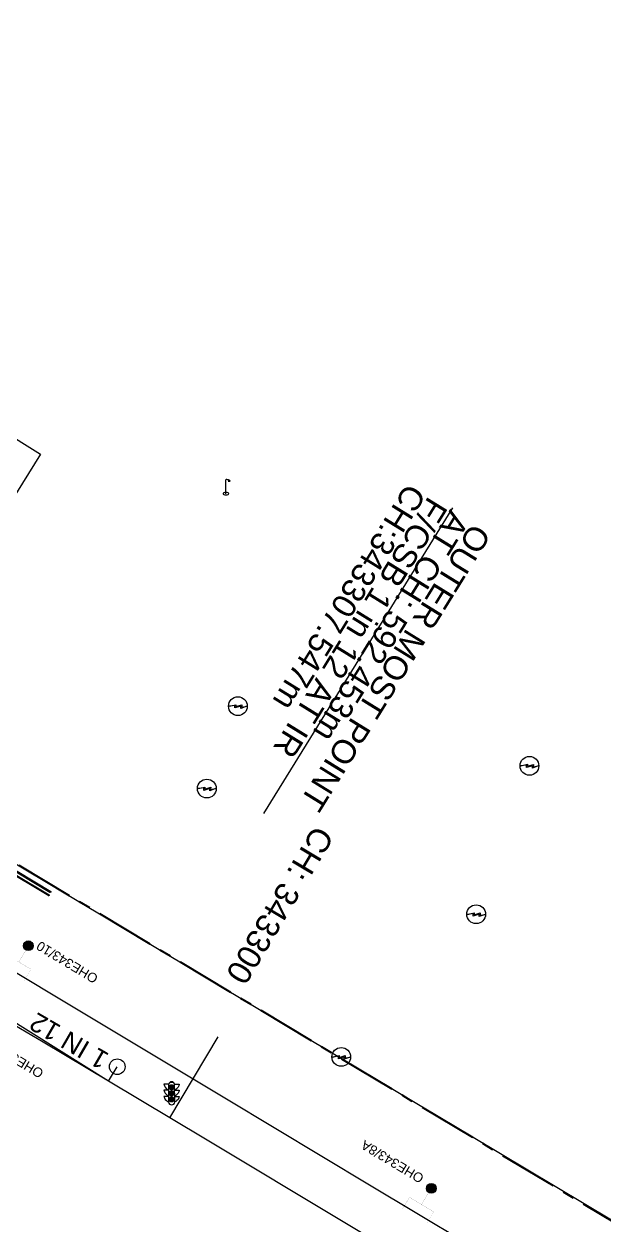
# Model space of a CAD drawing. Header units: metres. Extents: x 593168 to 611286, y 3401475 to 3412398.
# Drawn here: x 608416.9 to 608478.5, y 3403206.6 to 3403334.3 of the extents above; entities that cross this region are included whole.
import ezdxf

# ---------------------------------------------------------------- set-up
doc = ezdxf.new("R2010")
doc.units = ezdxf.units.M
doc.header["$MEASUREMENT"] = 0
doc.linetypes.add('CENTER', pattern=[2, 1.25, -0.25, 0.25, -0.25])
for name, color, linetype, lineweight in [('CANAL BOTTOM', 5, 'Continuous', 0), ('CANAL TOP', 5, 'Continuous', 0), ("CHAWAPAIL STN. SRJ's", 251, 'Continuous', 0), ('Electric Pole', 251, 'Continuous', 0), ('Exg track', 7, 'Continuous', 0), ('Existing IR Chainage', 7, 'Continuous', 0), ('Existing IR Track', 143, 'Continuous', 0), ('Fence', 251, 'F-LINE', 0), ('Lamp_Post', 251, 'Continuous', 0), ('OHE MAST', 8, 'Continuous', 0), ('OHE MAST TEXT', 8, 'Continuous', 0), ('Sign Board', 251, 'Continuous', 0), ('TOPOSTYLEREMARK', 251, 'Continuous', 0)]:
    doc.layers.add(name, color=color, linetype=linetype, lineweight=lineweight)
doc.layers.add('Existing Railway Boundary', color=7, linetype='CENTER')
doc.styles.get("Standard").update_dxf_attribs({"font": 'arial_0.ttf'})
doc.styles.add('Style-Arial', font='arial_0.ttf')
doc.linetypes.add('F-LINE', pattern='A,0.6,["X",Standard,S=0.3,R=0,X=0,Y=-0.15],0.1', length=0.7)

# ---------------------------------------------------------------- blocks, each defined once
blk = doc.blocks.new('EP')
blk.add_hatch(color=8).paths.add_polyline_path([(-0.21, -0.05), (-0.21, 0.16), (-0.93, -0.01), (-0.31, 0.07), (-0.31, -0.19), (0.31, 0), (0.31, -0.24), (0.94, -0.01), (0.41, -0.1), (0.43, 0.15)])
at = {"color": 8}
for p, q in [((-0.93, -0.01), (-0.21, 0.16)), ((-0.31, 0.07), (-0.93, -0.01)), ((-0.31, -0.19), (-0.31, 0.07)), ((0.31, 0), (-0.31, -0.19)), ((-0.21, 0.16), (-0.21, -0.05)), ((-0.21, -0.05), (0.43, 0.15)), ((0.31, -0.24), (0.31, 0)), ((0.43, 0.15), (0.41, -0.1)), ((0.94, -0.01), (0.31, -0.24)), ((0.41, -0.1), (0.94, -0.01))]:
    blk.add_line(p, q, dxfattribs=at)
blk.add_circle((0, 0), 1, dxfattribs=at)
blk = doc.blocks.new('LP')
for points in [[(0, 0), (0, 1.5)], [(0.25, 1.35), (0.44, 1.35)]]:
    blk.add_lwpolyline(points)
for centre, radius, start, end in [((0.07, 0.99), 0.519, 57.6425, 97.3165), ((0.34, 1.33), 0.094, 11.7012, 168.0476)]:
    blk.add_arc(centre, radius, start, end)
blk.add_ellipse((0.35, 1.36), major_axis=(0.0017, 0.0438), ratio=0.461056, start_param=1.74022, end_param=4.575836)
at = {"extrusion": (0, 0, -1)}
blk.add_ellipse((0, 0.01), major_axis=(0.308, 0), ratio=0.400495, dxfattribs=at)
blk = doc.blocks.new('SIG')
for color, points in [(1, [(-0.22, 0.42, 0.180295), (-0.01, 0.33, -0.00255), (0.01, 0.33, -0.00255), (0.02, 0.33, 0.180295), (0.23, 0.42, -0.002654), (0.25, 0.44, 0.184495), (0.33, 0.65, 1.000001), (-0.32, 0.65, 0.184495), (-0.24, 0.44, -0.002654)]), (2, [(0.23, -0.23, -0.002654), (0.25, -0.21, 0.184495), (0.33, 0.01, 1.000001), (-0.32, 0.01, 0.184495), (-0.24, -0.21, -0.002654), (-0.22, -0.23, 0.180295), (-0.01, -0.32, -0.00255), (0.01, -0.32, -0.00255), (0.02, -0.32, 0.180295)]), (3, [(0.23, -0.88, -0.002654), (0.25, -0.86, 0.184495), (0.33, -0.64, 1.000001), (-0.32, -0.64, 0.184495), (-0.24, -0.86, -0.002654), (-0.22, -0.88, 0.395599)])]:
    blk.add_hatch(color=color).paths.add_polyline_path(points)
for p, q in [((-0.31, 0.98), (-0.32, -0.9)), ((0.33, -0.9), (0.32, 0.98))]:
    blk.add_line(p, q)
for points in [[(-0.31, 0.98), (-0.81, 0.98, 0.198758), (-0.42, 0.41, 0.003814), (-0.31, 0.39, 0.003814)], [(-0.31, 0.33), (-0.81, 0.33, 0.198758), (-0.42, -0.23, 0.003727), (-0.32, -0.26, 0.003727)], [(0.32, 0.98), (0.82, 0.98, -0.198758), (0.44, 0.41, -0.003814), (0.32, 0.39, -0.003814)], [(0.32, 0.33), (0.82, 0.33, -0.198758), (0.44, -0.23, -0.003727), (0.33, -0.26, -0.003727)], [(-0.32, -0.32), (-0.81, -0.32, 0.198758), (-0.42, -0.88, 0.003639), (-0.32, -0.9)], [(0.33, -0.32), (0.82, -0.32, -0.198758), (0.44, -0.88, -0.003639), (0.33, -0.9)]]:
    blk.add_lwpolyline(points, format="xyb")
for centre, radius, start, end in [((0.01, 0.91), 0.324, 12.4049, 167.5951), ((0.01, 0.81), 0.357, 27.7578, 152.2422), ((0.01, -0.9), 0.324, 181.4572, 358.5428)]:
    blk.add_arc(centre, radius, start, end)
blk = doc.blocks.new('OHE MAST')
h = blk.add_hatch(color=256)
h.dxf.hatch_style = 1
edge = h.paths.add_edge_path()
edge.add_arc((0, 0), 0.514, 0, 360)
at = {"const_width": 0.01}
for points in [[(1.5, 3.5), (1.5, 2), (-1.5, 2), (-1.5, 3.5)], [(0, 2), (0, 0)]]:
    blk.add_lwpolyline(points, dxfattribs=at)
blk.add_circle((0, 0), 0.514)

msp = doc.modelspace()

# ---------------------------------------------------------------- linework, layer by layer
at = {"layer": 'CANAL BOTTOM'}
for points in [[(608419.5349, 3403241.6448, 262.8521), (608388.3705, 3403260.2568, 262.8651), (608375.2911, 3403268.2362, 262.8841)], [(608375.6663, 3403268.2985, 262.8861), (608388.6008, 3403260.6787, 262.8581), (608419.6166, 3403241.9613, 262.8541)]]:
    msp.add_polyline3d(points, dxfattribs=at)
for p in [(608419.535, 3403241.645, 262.852), (608419.617, 3403241.961, 262.854)]:
    msp.add_point(p, dxfattribs=at)
at = {"layer": 'CANAL TOP'}
for points in [[(608375.0907, 3403268.2322, 263.214), (608388.3667, 3403260.2259, 263.188), (608419.4843, 3403241.6211, 263.191)], [(608419.7059, 3403242.0051, 263.258), (608388.6209, 3403260.7384, 263.201), (608375.8745, 3403268.3126, 263.222)]]:
    msp.add_polyline3d(points, dxfattribs=at)
for p in [(608419.484, 3403241.621, 263.191), (608419.706, 3403242.005, 263.258)]:
    msp.add_point(p, dxfattribs=at)
at = {"layer": "CHAWAPAIL STN. SRJ's", "lineweight": 13, "flags": 128}
msp.add_lwpolyline([(608462.4458, 3403282.855), (608442.3402, 3403250.3277)], dxfattribs=at)
at = {"layer": 'Exg track'}
msp.add_line((608425.8552, 3403221.8435), (608426.7799, 3403223.3979), dxfattribs=at)
msp.add_circle((608426.7799, 3403223.3979), 0.8325, dxfattribs=at)
at = {"layer": 'Existing IR Chainage', "color": 7, "linetype": 'Continuous', "lineweight": 13, "flags": 128}
msp.add_lwpolyline([(608437.4664, 3403226.5598), (608432.3421, 3403217.9725)], dxfattribs=at)
at = {"layer": 'Existing IR Track', "flags": 128}
for points in [[(608485.6394, 3403186.0502), (608466.495, 3403197.4987), (608451.1572, 3403206.6984), (608435.9945, 3403215.793), (608425.8552, 3403221.8435), (608418.8902, 3403226.0018), (608414.6969, 3403228.5054), (608401.6979, 3403236.3026), (608394.9935, 3403240.3069), (608391.8484, 3403242.1653), (608367.6454, 3403256.6595), (608336.3816, 3403275.3956), (608310.9246, 3403290.5398), (608287.4438, 3403304.6088), (608285.5104, 3403305.7682), (608283.5723, 3403306.9304), (608279.0903, 3403309.618), (608264.0333, 3403318.6136), (608251.8545, 3403325.9672), (608223.0332, 3403343.1699)], [(608488.0676, 3403190.1051), (608468.867, 3403201.6556), (608453.6134, 3403210.8051), (608438.403, 3403219.9286), (608421.3758, 3403230.1539), (608404.197, 3403240.47), (608385.7503, 3403251.4898), (608382.7771, 3403253.2834), (608380.1331, 3403254.8341), (608369.7689, 3403261.1039), (608351.7449, 3403271.8449), (608338.8873, 3403279.5529), (608319.1889, 3403291.2981), (608313.8076, 3403294.4133), (608299.5654, 3403302.9523), (608297.7995, 3403304.0364), (608295.2016, 3403305.5795), (608281.826, 3403313.5499), (608261.3816, 3403325.7235), (608250.0783, 3403332.4086), (608232.5316, 3403342.9842)], [(608425.8552, 3403221.8435), (608414.9311, 3403228.7064), (608402.3886, 3403237.1055), (608395.7486, 3403241.8318), (608392.924, 3403243.8018), (608384.7067, 3403249.7958), (608381.9307, 3403251.7842), (608379.4601, 3403253.5565), (608351.7757, 3403271.8173)]]:
    msp.add_lwpolyline(points, dxfattribs=at)
at = {"layer": 'Existing Railway Boundary', "ltscale": 5}
msp.add_lwpolyline([(610412.2426, 3402047.4072), (610348.1708, 3402084.3155), (610255.6699, 3402141.9633), (610098.8011, 3402235.9968), (610097.6409, 3402236.5907), (610096.8654, 3402237.0016), (610095.7382, 3402237.4658), (610093.9073, 3402238.4592), (608296.8511, 3403316.4743), (608263.9541, 3403378.7593), (608188.5487, 3403419.3953), (608142.2829, 3403445.4311)], dxfattribs=at)
at = {"layer": 'Fence'}
msp.add_lwpolyline([(608372.1017, 3403313.3551), (608381.8617, 3403288.2371), (608369.5508, 3403278.9481), (608367.1131, 3403271.5311), (608370.3664, 3403268.909), (608376.3973, 3403268.3341), (608386.7125, 3403262.4563), (608551.2206, 3403164.1511), (608632.2893, 3403115.0721), (608679.3088, 3403087.3195), (608791.5813, 3403020.1173), (608819.8372, 3403003.1193), (608873.6228, 3402970.6534), (608890.3422, 3402960.78), (608889.8609, 3402959.7253), (608927.3124, 3402936.2233), (609022.9823, 3402879.9395), (609070.4179, 3402852.2172), (609088.9237, 3402841.3128), (609133.9252, 3402812.673), (609144.8227, 3402808.4816)], dxfattribs=at)
at = {"layer": 'TOPOSTYLEREMARK', "linetype": 'Continuous', "elevation": -0.105}
msp.add_lwpolyline([(608418.6325, 3403288.534), (608409.3589, 3403273.6932), (608386.6434, 3403287.8874), (608395.9169, 3403302.7283)], close=True, dxfattribs=at)

# ---------------------------------------------------------------- block references
at = {"layer": 'Electric Pole', "xscale": 0.9997078269177826, "yscale": 0.9997078269177826, "zscale": 0.9997078269177826}
for p in [(608439.6074, 3403261.7432, 267.8136), (608470.6118, 3403255.4014, 267.4747), (608436.3015, 3403252.9824, 267.8526), (608464.946, 3403239.6134, 267.6257), (608450.599, 3403224.4373, 266.616)]:
    msp.add_blockref('EP', p, dxfattribs=at)
at = {"layer": 'Lamp_Post', "xscale": 0.9997078269177826, "yscale": 0.9997078269177826, "zscale": 0.9997078269177826}
msp.add_blockref('LP', (608438.3399, 3403284.3381, 270.035), dxfattribs=at)
at = {"layer": 'OHE MAST', "rotation": 149.0208306544456}
for p in [(608417.3247, 3403236.2607), (608460.1806, 3403210.4611)]:
    msp.add_blockref('OHE MAST', p, dxfattribs=at)
at = {"layer": 'Sign Board', "xscale": 0.9997078269177826, "yscale": 0.9997078269177826, "zscale": 0.9997078269177826}
msp.add_blockref('SIG', (608432.5551, 3403220.5599, 265.3633), dxfattribs=at)

# ---------------------------------------------------------------- texts
at = {"layer": "CHAWAPAIL STN. SRJ's", "lineweight": 13, "insert": (608462.0938, 3403282.8191), "char_height": 2.5, "width": 35.813413, "attachment_point": 4, "rotation": 238.27918, "line_spacing_factor": 0.648, "style": 'Style-Arial'}
msp.add_mtext('OUTER MOST POINT AT CH: 592.453m \\PF/CSB 1 in 12 AT IR CH:343307.547m', dxfattribs=at)
at = {"layer": 'Exg track'}
msp.add_text('1 IN 12', height=2, rotation=149.797857, dxfattribs=at).set_placement((608426.0288, 3403224.7179))
at = {"layer": 'Existing IR Chainage', "color": 7, "lineweight": 0, "insert": (608439.2932, 3403232.5755), "char_height": 2.5, "attachment_point": 6, "rotation": 239.173918, "line_spacing_factor": 0.60036, "style": 'Style-Arial'}
msp.add_mtext('CH: 343300', dxfattribs=at)
at = {"layer": 'OHE MAST TEXT'}
for s, p in [('OHE343/10', (608424.8409, 3403233.0472, 266.852)), ('OHE343/9', (608419.0458, 3403222.968, 267.245)), ('OHE343/8A', (608459.4878, 3403211.8006, 267.066))]:
    msp.add_text(s, height=1, rotation=149, dxfattribs=at).set_placement(p)

doc.saveas('drawing.dxf')
